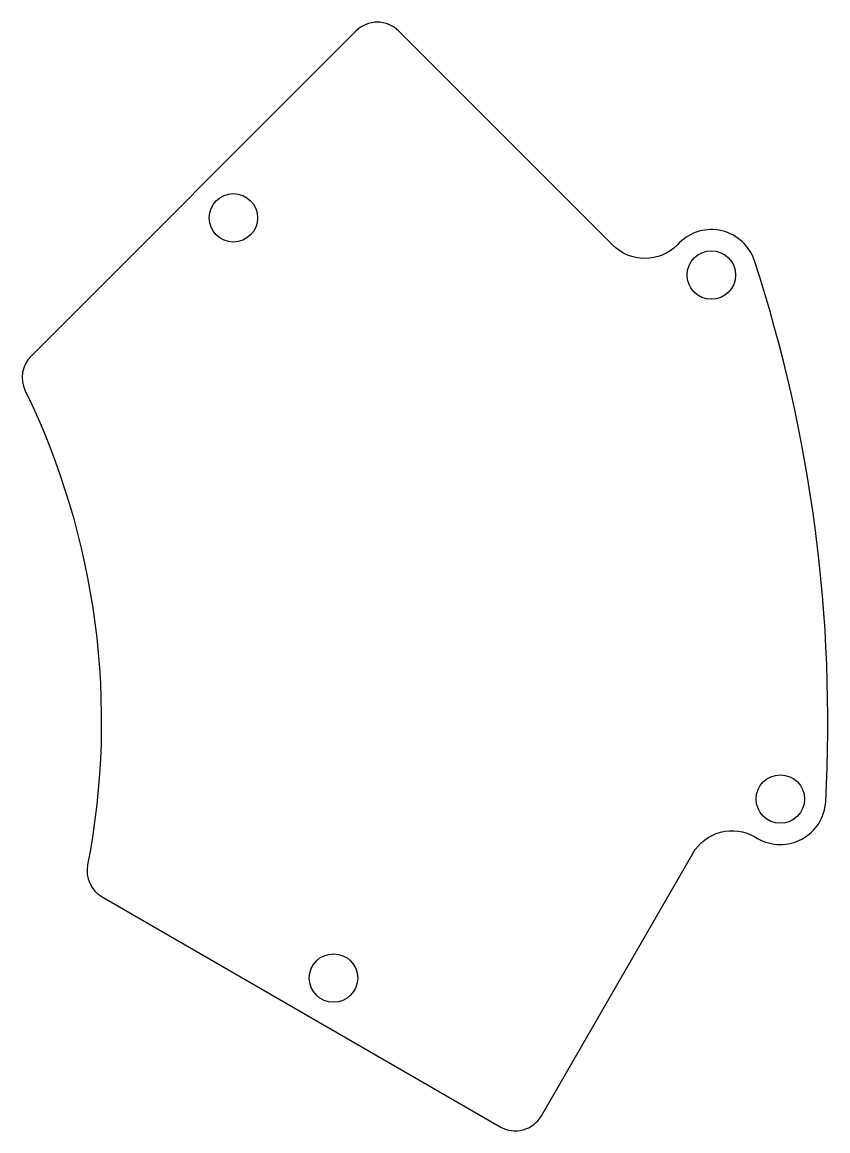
# Model space of a CAD drawing. Header units: millimetres. Extents: x 44.8 to 98, y -27 to 46.2.
import ezdxf

# ---------------------------------------------------------------- set-up
doc = ezdxf.new("R2010")
doc.units = ezdxf.units.MM
doc.layers.get('0').update_dxf_attribs({"linetype": 'CONTINUOUS'})

msp = doc.modelspace()

# ---------------------------------------------------------------- linework, layer by layer
msp.add_lwpolyline([(69.65, 45.608, 0.414214), (66.822, 45.608), (45.356, 24.142, 0.319708), (44.971, 21.854, -0.162125), (49.095, -9.47, 0.319708), (50.059, -11.581), (76.349, -26.76, 0.414214), (79.081, -26.028), (89.081, -8.707, -0.414214), (93.179, -7.609), (93.362, -7.715, 0.559526), (97.858, -5.278, 0.092656), (93.157, 30.426, 0.559526), (88.184, 31.616), (88.035, 31.466, -0.414214), (83.792, 31.466)], format="xyb", close=True)
for centre in [(58.729, 33.273), (90.306, 29.494), (94.862, -5.117), (65.34, -16.939)]:
    msp.add_circle(centre, 1.6)

doc.saveas('drawing.dxf')
